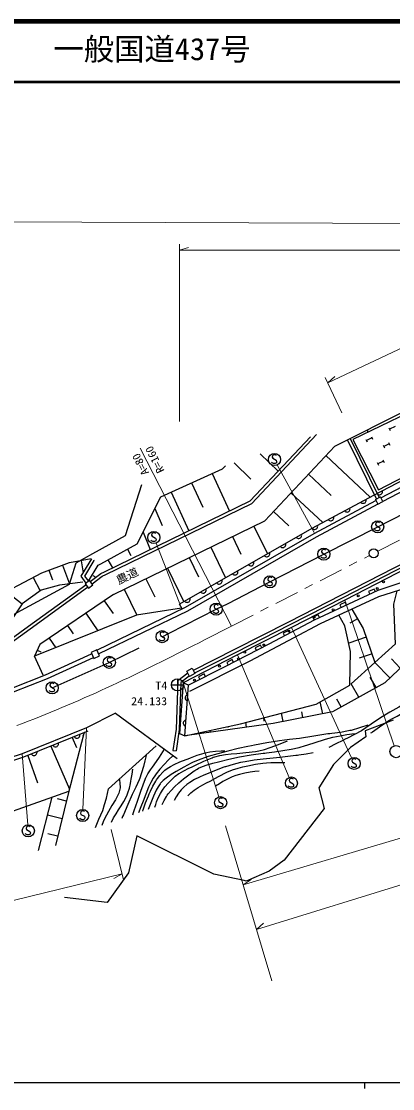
# Model space of a CAD drawing. Units: millimetres, scale not verified. Extents: x 40000 to 680000, y 20000 to 380000.
# Drawn here: x 211450 to 272630, y 204000 to 380000 of the extents above; entities that cross this region are included whole.
import ezdxf
from ezdxf.enums import TextEntityAlignment as Align

# ---------------------------------------------------------------- set-up
doc = ezdxf.new("R2010")
doc.units = ezdxf.units.MM
doc.header["$LTSCALE"] = 1000
doc.linetypes.add('USER1', pattern=[8.2, 4, -1.4, 1.4, -1.4])
doc.linetypes.add('USER2', pattern=[3, 1.5, -1.5])
for name, color, linetype, lineweight in [('M-BGD', 7, 'Continuous', 25), ('M-BMK', 2, 'USER1', 13), ('M-BMK-HTXT', 7, 'USER2', 13), ('M-BMK-ROW', 30, 'Continuous', 25), ('M-BMK-SRVR', 3, 'Continuous', 25), ('M-STR-HTXT', 7, 'Continuous', 13), ('M-STR-STR3', 7, 'Continuous', 25), ('M-STR-STRC', 7, 'Continuous', 25), ('M-TTL', 2, 'Continuous', 140), ('M-TTL-BAND', 7, 'Continuous', 25), ('M-TTL-LINE', 7, 'Continuous', 50)]:
    doc.layers.add(name, color=color, linetype=linetype, lineweight=lineweight)
doc.layers.add('M-TTL-TXT', color=7, linetype='Continuous')
doc.styles.add('ＭＳ ゴシック', font='')
doc.styles.get('ＭＳ ゴシック').set_extended_font_data('MS Gothic')

msp = doc.modelspace()

# ---------------------------------------------------------------- linework, layer by layer
at = {"layer": 'M-BGD'}
for p, q in [((268555, 312285), (268521, 312664)), ((269959, 301250), (265190, 310996)), ((265639, 311216), (270403, 301480)), ((250815, 308687), (253745, 305819)), ((261638, 308396), (268943, 301558)), ((246503, 307214), (249269, 304506)), ((242901, 305459), (245742, 299250)), ((258759, 305321), (262520, 301800)), ((239513, 303909), (241346, 299903)), ((236125, 302359), (239040, 295989)), ((255880, 302246), (261113, 297347)), ((269782, 301158), (270607, 301586)), ((269782, 301158), (270192, 300375)), ((233460, 299650), (234641, 296850)), ((253001, 299170), (255548, 296785)), ((231518, 295784), (232650, 292880)), ((249779, 296766), (252005, 292190)), ((246215, 295032), (247621, 292142)), ((228937, 292970), (229514, 291914)), ((242651, 293298), (245112, 288239)), ((221307, 291062), (221612, 289055)), ((223386, 291069), (223481, 291123)), ((225718, 291210), (226453, 289866)), ((239087, 291564), (240634, 288384)), ((215967, 289506), (216567, 287888)), ((218241, 290348), (219398, 287225)), ((222794, 287635), (224522, 288927)), ((224522, 288927), (225156, 289235)), ((224784, 288498), (225365, 288781)), ((235523, 289830), (238219, 284288)), ((212633, 280240), (222074, 287096)), ((213378, 288311), (214565, 286082)), ((221595, 287494), (217734, 287021)), ((223096, 287236), (224783, 288498)), ((223206, 288600), (223718, 288333)), ((231959, 288096), (233422, 285089)), ((212926, 279835), (222375, 286697)), ((226613, 285496), (214512, 277260)), ((228395, 286363), (230475, 282088)), ((225101, 284466), (226554, 282331)), ((230401, 282069), (213632, 275299)), ((222075, 282407), (224051, 279505)), ((238828, 282762), (224203, 275680)), ((237864, 283220), (230401, 282069)), ((193774, 266629), (212633, 280240)), ((219050, 280349), (219967, 279001)), ((266836, 281489), (265579, 280745)), ((193968, 266152), (212926, 279835)), ((216025, 278290), (217106, 276701)), ((268277, 278475), (265385, 277477)), ((214512, 277260), (213632, 275299)), ((215055, 272157), (213632, 275299)), ((214072, 276280), (214637, 276026)), ((269238, 275691), (267139, 274967)), ((273879, 273364), (272426, 274871)), ((238697, 272868), (239578, 273361)), ((272191, 271736), (269719, 274299)), ((237243, 271262), (236958, 263268)), ((238872, 272518), (237243, 271262)), ((269911, 270127), (268950, 271864)), ((267039, 268538), (265811, 270756)), ((261104, 265830), (260711, 267809)), ((264167, 266948), (263457, 268232)), ((226948, 265930), (237133, 258436)), ((254597, 264537), (254319, 265938)), ((257851, 265184), (257661, 266138)), ((248528, 263597), (248456, 264412)), ((251436, 264617), (251387, 265174)), ((221700, 262362), (219242, 252849)), ((221630, 262197), (221897, 262852)), ((236958, 263268), (236432, 259785)), ((242605, 262774), (242577, 263096)), ((245534, 263558), (245518, 263737)), ((216323, 260484), (219387, 253410)), ((219835, 261903), (220542, 260270)), ((225802, 253435), (233687, 260539)), ((212505, 258942), (214121, 254433)), ((236432, 259785), (236946, 259708)), ((198571, 245754), (219293, 253047)), ((214278, 243284), (216539, 252078)), ((219242, 252849), (217049, 244093)), ((218880, 251401), (217382, 251776)), ((218155, 248506), (215774, 249102)), ((217429, 245610), (215815, 246015)), ((214348, 243305), (214260, 243327))]:
    msp.add_line(p, q, dxfattribs=at)
for points in [[(270691, 301427), (283836, 308308), (293574, 313192), (301792, 316556), (308895, 319381), (313349, 321044), (318127, 322555), (324427, 323778), (329278, 324402), (334289, 324769), (344353, 325138), (351642, 325268)], [(226613, 285496), (251561, 297633), (263078, 309934), (275013, 315919)], [(335999, 313891), (327266, 312273), (318260, 309875), (309188, 306785), (300075, 303049), (291039, 298925), (281939, 294469), (272825, 289842), (264168, 285397), (255462, 280940), (246565, 276408), (239770, 272965)], [(456225, 283610), (438536, 290543), (421846, 297203), (415300, 299809), (403148, 304432), (394215, 307500), (384649, 310347), (380971, 311284), (375982, 312341), (365933, 313932), (351403, 314620), (345470, 314362), (336029, 313378), (327380, 311766), (318411, 309377), (309371, 306298), (300281, 302572), (291261, 298455), (282171, 294003), (273061, 289378), (264406, 284935), (255698, 280477), (246801, 275944), (240005, 272501)], [(225365, 288781), (249448, 300497), (260079, 311853)], [(293864, 312554), (284155, 307685), (271015, 300807)], [(225156, 289235), (249147, 300906), (259072, 311509)], [(224542, 290567), (230547, 293850), (234431, 301584), (244595, 306234), (245076, 306726)], [(223898, 276310), (238501, 283381), (259710, 295532), (269861, 300992)], [(270192, 300375), (271015, 300807), (270607, 301586)], [(270192, 300375), (260049, 294920), (238828, 282762)], [(209021, 285991), (214831, 289085), (219377, 290769), (222943, 291423)], [(222998, 291393), (221254, 288504), (222098, 287375)], [(223386, 291069), (221856, 288533), (222498, 287674)], [(222514, 287689), (224108, 290329), (224542, 290567)], [(217734, 287021), (214715, 286190), (211602, 283954)], [(209021, 285991), (211602, 283954), (210387, 282136), (208725, 279785), (206380, 277564)], [(281005, 285313), (278530, 279682), (274723, 274178), (271347, 270922), (262731, 266154), (252970, 264214), (238401, 262190)], [(274821, 286556), (270304, 285078), (260706, 280645), (256354, 278342), (249106, 274492), (239152, 269487)], [(265811, 270756), (269719, 274299), (273081, 277348), (272820, 283871), (273392, 286088)], [(238401, 262190), (247540, 264173), (260026, 267423), (265587, 270552), (265710, 276076), (264727, 280311), (263788, 282068)], [(265911, 283049), (267797, 279867), (269719, 274299)], [(223297, 275055), (215683, 271605), (210113, 269403), (204443, 267326), (196602, 264956), (194436, 265194), (193417, 264818), (193049, 264467), (191507, 263693)], [(194165, 265928), (196537, 265667), (204222, 267990), (209864, 270057), (215409, 272250), (222981, 275706)], [(239578, 273361), (240015, 272460), (239145, 271972), (238697, 272868)], [(279731, 274486), (278497, 272531), (277204, 270488), (276652, 269638), (276052, 268829), (275846, 268590), (275593, 268324), (275072, 267862), (274508, 267445), (274116, 267186), (273676, 266914), (272175, 266057), (270636, 265147), (269102, 264094), (267505, 263001), (266370, 262373), (265202, 261794), (264830, 261614), (264398, 261402), (263281, 260838), (262111, 260275)], [(239109, 272044), (237754, 270999), (237476, 263220), (236946, 259708)], [(269039, 262655), (269176, 262755), (269319, 262858), (270443, 263670), (271662, 264473), (272123, 264749), (272593, 265012), (273388, 265450), (274226, 265917), (274812, 266283), (275405, 266727), (275781, 267083), (276100, 267477), (276156, 267561), (276208, 267646), (276411, 268059), (276575, 268543), (276712, 269137), (276821, 269747)], [(226948, 265930), (222167, 263492), (211601, 259224), (200211, 255523), (188173, 252529), (178767, 251523)], [(268523, 263929), (267162, 263478), (265788, 263086), (265599, 263041), (265346, 262984), (264018, 262752), (262611, 262569), (262275, 262527), (261940, 262483), (259644, 262129), (257259, 261758), (255642, 261559), (253961, 261350), (251922, 261028), (249891, 260647), (249385, 260546), (248777, 260422), (247155, 260067), (245473, 259669), (243850, 259237), (242243, 258746), (241000, 258307), (239778, 257811), (239668, 257763)], [(240208, 256593), (240407, 256709), (240618, 256822), (241300, 257129), (242072, 257406), (242995, 257676), (243929, 257919), (245630, 258348), (247401, 258739), (249306, 259043), (251308, 259300), (251569, 259331), (251831, 259362), (253169, 259530), (254557, 259735), (255887, 259970), (257204, 260266), (257531, 260352), (257921, 260462), (259696, 261040), (261542, 261636), (262749, 261939), (263971, 262183), (265109, 262373), (266347, 262560)], [(239908, 257244), (240021, 257297), (240140, 257352), (241505, 257996), (242882, 258574), (243073, 258640), (243331, 258722), (244165, 258932), (245087, 259095), (246021, 259210), (246961, 259294), (248465, 259414), (250021, 259602), (250301, 259651), (250579, 259706), (251523, 259939), (252454, 260234), (253831, 260759), (255287, 261377)], [(231992, 258961), (231792, 258060), (231563, 257129), (231256, 256086), (230891, 255061), (230875, 255019), (230842, 254935), (230319, 253727), (229735, 252487), (229004, 250859), (228255, 249157), (228120, 248859), (227981, 248549)], [(229802, 249175), (229904, 249516), (230015, 249869), (230575, 251434), (231160, 253064), (231495, 254101), (231902, 255152), (231921, 255193), (231940, 255233), (232307, 255898), (232756, 256578), (233053, 256996), (233350, 257413), (234193, 258664), (235032, 259982)], [(236456, 258935), (235721, 258217), (234972, 257452), (234292, 256702), (233662, 255913), (233436, 255594), (233193, 255220), (232799, 254512), (232420, 253702), (231959, 252565), (231514, 251419), (231132, 250479), (230751, 249501)], [(239304, 258552), (240425, 258971), (241556, 259325), (242001, 259435), (242515, 259535), (243424, 259644), (244394, 259696), (244686, 259705), (244978, 259713)], [(259520, 259385), (258358, 259150), (257182, 258974), (256958, 258945), (256677, 258910), (254039, 258622), (251298, 258342), (249833, 258163), (248304, 257912), (247943, 257841), (247582, 257765), (246329, 257451), (245091, 257077), (244984, 257042), (244823, 256989), (243561, 256522), (242250, 255996), (241526, 255691), (240778, 255357)], [(231461, 249745), (231490, 249846), (231521, 249951), (231921, 251122), (232381, 252273), (232537, 252633), (232724, 253052), (233134, 253886), (233619, 254732), (233745, 254927), (233877, 255119), (234293, 255656), (234786, 256189), (235118, 256495), (235469, 256777), (236035, 257149), (236634, 257468), (237575, 257881), (238605, 258281), (238948, 258414), (239304, 258552)], [(239668, 257763), (239544, 257707), (239415, 257649), (238215, 257027), (236978, 256321), (236110, 255797), (235284, 255223), (234831, 254838), (234424, 254413), (234382, 254363), (234301, 254261), (233976, 253779), (233676, 253221), (233446, 252722), (233226, 252217), (232771, 251155), (232341, 250047)], [(233466, 250433), (233586, 250858), (233733, 251293), (234012, 251956), (234374, 252644), (234727, 253212), (235118, 253758), (235646, 254400), (236220, 254997), (236791, 255502), (237400, 255955), (237452, 255991), (238197, 256427), (239020, 256836), (239463, 257041), (239908, 257244)], [(241357, 254100), (241945, 254407), (242556, 254727), (243909, 255468), (245329, 256191), (246244, 256548), (247183, 256846), (247933, 257047), (248758, 257238), (250009, 257492), (251267, 257684), (251862, 257746), (252533, 257791), (253678, 257810), (254870, 257787)], [(226280, 247965), (226634, 248664), (227046, 249341), (227452, 249956), (227893, 250624), (228346, 251364), (228764, 252171), (228897, 252476), (229018, 252786), (229246, 253527), (229429, 254332), (229498, 254693), (229562, 255055), (229697, 255850), (229833, 256676)], [(234674, 250849), (234991, 251528), (235364, 252177), (235493, 252375), (235650, 252600), (236126, 253190), (236697, 253789), (237412, 254447), (238158, 255079), (239022, 255773), (239914, 256410), (240039, 256490), (240208, 256593)], [(240778, 255357), (239976, 254955), (239212, 254498), (238732, 254157), (238239, 253738), (237795, 253275), (237361, 252728), (236973, 252140), (236631, 251521)], [(250625, 256329), (249899, 256273), (249145, 256185), (248255, 256037), (247377, 255830), (246803, 255655), (246185, 255426), (245408, 255058), (244657, 254635), (244076, 254278), (243446, 253878), (243422, 253862), (243396, 253845)], [(227607, 254965), (227701, 254344), (227730, 253730), (227727, 253677), (227722, 253598), (227645, 253157), (227505, 252725), (227263, 252188), (226957, 251630), (226385, 250674), (225790, 249695), (225462, 249121), (225149, 248508), (224908, 247980), (224686, 247417)], [(238879, 252293), (239360, 252768), (239901, 253214), (240599, 253674), (241357, 254100)], [(223648, 247060), (224241, 248440), (224851, 249880), (225171, 250837), (225452, 251882), (225632, 252657), (225802, 253435)]]:
    msp.add_lwpolyline(points, dxfattribs=at)
for points in [[(222491, 286544), (223209, 287086), (222667, 287804), (221949, 287262)], [(223866, 276377), (222936, 275928), (223414, 274938), (224344, 275386)]]:
    msp.add_lwpolyline(points, close=True, dxfattribs=at)
at = {"layer": 'M-BMK'}
for p, q in [((270174, 292620), (274178, 294671)), ((246073, 280273), (268839, 291936))]:
    msp.add_line(p, q, dxfattribs=at)
msp.add_lwpolyline([(246073, 280273), (245183, 279817), (244293, 279361), (243403, 278906), (242512, 278451), (241622, 277996), (240730, 277542), (239839, 277089), (238947, 276637), (238054, 276186), (237161, 275737), (236267, 275289), (235373, 274842), (234477, 274397), (233581, 273954), (232683, 273512), (231785, 273073), (230885, 272636), (229985, 272202), (229083, 271770), (228180, 271340), (227275, 270914), (226369, 270490), (225462, 270070), (224553, 269653), (223643, 269239), (222731, 268829), (221817, 268423), (220902, 268020), (219985, 267621), (219066, 267227), (218145, 266837), (217222, 266451), (216298, 266070), (215371, 265694), (214443, 265323), (213512, 264956), (212580, 264595), (211645, 264240), (210708, 263890)], dxfattribs=at)
at = {"layer": 'M-BMK-ROW'}
for points in [[(207465, 280752), (219356, 287168), (220482, 290695), (223211, 292228), (228583, 295243), (231277, 303638)], [(272740, 264775), (268108, 263021), (268188, 262016), (265700, 260264), (262888, 257440), (260470, 253626), (261348, 250215), (254750, 241673), (252311, 239843), (248499, 238232), (248155, 238303), (243179, 239379), (230484, 245692), (229098, 239566), (225605, 234673), (218573, 235501)]]:
    msp.add_lwpolyline(points, dxfattribs=at)
at = {"layer": 'M-BMK-SRVR'}
for p, q in [((237183, 271594), (237183, 269594)), ((236183, 270594), (238183, 270594))]:
    msp.add_line(p, q, dxfattribs=at)
for centre, radius in [((269507, 292278), 750), ((237183, 270594), 1000)]:
    msp.add_circle(centre, radius, dxfattribs=at)
at = {"layer": 'M-STR-HTXT'}
for p, q in [((93488, 347454), (377286, 346238)), ((237491, 314011), (237491, 343269)), ((237491, 342269), (238991, 342689)), ((237491, 342269), (364635, 342269)), ((299876, 338312), (261943, 320387)), ((261515, 321292), (264276, 315449)), ((261943, 320387), (263119, 321408)), ((231053, 309591), (246073, 280273)), ((259673, 295721), (253629, 306880)), ((237864, 283220), (233642, 293950)), ((264744, 284531), (272872, 260526)), ((265862, 258543), (255981, 280072)), ((385848, 278577), (247990, 237637)), ((247080, 275522), (255562, 255319)), ((250180, 230264), (396530, 275535)), ((243984, 252111), (238110, 270906)), ((222167, 263492), (221598, 250032)), ((211601, 259224), (212512, 247515)), ((226252, 246734), (228275, 238434)), ((252706, 221758), (245108, 247342)), ((228038, 239406), (177751, 227147)), ((228038, 239406), (226681, 238642)), ((247990, 237637), (249309, 238467)), ((250180, 230264), (251350, 231293))]:
    msp.add_line(p, q, dxfattribs=at)
at = {"layer": 'M-STR-STR3'}
for p, q in [((272027, 312948), (272240, 312517)), ((273030, 313175), (272134, 312732)), ((268223, 311069), (268436, 310639)), ((269226, 311297), (268329, 310854)), ((269120, 311512), (269332, 311082)), ((271064, 310106), (271277, 309676)), ((272067, 310334), (271171, 309891)), ((271961, 310549), (272174, 310119)), ((270101, 307265), (270314, 306835)), ((271104, 307493), (270208, 307050)), ((270998, 307708), (271210, 307277)), ((245504, 284029), (250892, 286805)), ((237931, 283105), (237491, 283871)), ((243555, 283057), (245504, 284029)), ((235792, 279106), (243555, 283057)), ((234657, 278533), (235792, 279106)), ((238401, 262190), (239002, 270529)), ((222391, 262935), (211809, 258661)), ((211806, 258660), (200383, 254948))]:
    msp.add_line(p, q, dxfattribs=at)
msp.add_lwpolyline([(308222, 320649), (305540, 328930), (297686, 325664), (290183, 322826), (275198, 315428), (266052, 311044), (270289, 302724), (283296, 309528), (293210, 314621), (301134, 317800)], close=True, dxfattribs=at)
for points in [[(366668, 326077), (359265, 326201), (351704, 326156), (344294, 326037), (334272, 325699), (329136, 325311), (324369, 324679), (317891, 323413), (313069, 321897), (308482, 320173), (301429, 317371), (293370, 314112), (283491, 309116), (269451, 301831), (259309, 296377), (237491, 283871)], [(371513, 312232), (365572, 312866), (345604, 312007), (331992, 310024), (325702, 309115), (320258, 307326), (309775, 303882), (303826, 301483), (298484, 299151), (287845, 294111), (275481, 287902), (270198, 286121), (259673, 281278), (252255, 277277), (245005, 273567), (239002, 270529)], [(327576, 311277), (318641, 308897), (309543, 305850), (300428, 302113), (291520, 298024), (282451, 293553), (273403, 288980), (264744, 284531), (255981, 280072), (247080, 275522), (238110, 270906)], [(250892, 286805), (252419, 287574), (261295, 292139), (270169, 296656), (279074, 301225), (287970, 305688)], [(267371, 300713), (267463, 300626), (267563, 300566), (267699, 300526), (267815, 300520), (267940, 300542), (268081, 300617), (268168, 300709), (268227, 300810), (268268, 300945), (268273, 301062), (268252, 301186)], [(270041, 302137), (270132, 302049), (270231, 301988), (270366, 301945), (270482, 301938), (270607, 301958), (270749, 302032), (270837, 302122), (270898, 302222), (270941, 302356), (270948, 302473), (270929, 302598)], [(264706, 299279), (264798, 299193), (264898, 299133), (265034, 299092), (265150, 299087), (265275, 299108), (265415, 299184), (265502, 299276), (265562, 299376), (265603, 299512), (265608, 299628), (265587, 299753)], [(262040, 297846), (262133, 297759), (262233, 297700), (262368, 297659), (262485, 297653), (262609, 297675), (262750, 297751), (262837, 297843), (262897, 297943), (262937, 298078), (262943, 298195), (262921, 298320)], [(259375, 296413), (259467, 296326), (259568, 296266), (259703, 296225), (259819, 296220), (259944, 296242), (260085, 296317), (260172, 296409), (260231, 296510), (260272, 296645), (260278, 296762), (260256, 296886)], [(256749, 294909), (256843, 294825), (256945, 294768), (257081, 294731), (257198, 294729), (257322, 294754), (257461, 294834), (257545, 294928), (257602, 295030), (257639, 295166), (257641, 295283), (257616, 295407)], [(251498, 291899), (251592, 291815), (251694, 291758), (251830, 291721), (251947, 291719), (252071, 291744), (252210, 291824), (252294, 291918), (252351, 292020), (252388, 292156), (252390, 292273), (252365, 292397)], [(254123, 293404), (254218, 293320), (254319, 293263), (254456, 293226), (254572, 293224), (254697, 293249), (254835, 293329), (254920, 293423), (254976, 293525), (255014, 293661), (255016, 293778), (254991, 293902)], [(248872, 290394), (248967, 290310), (249068, 290253), (249205, 290216), (249322, 290214), (249445, 290239), (249584, 290319), (249669, 290413), (249726, 290515), (249762, 290651), (249765, 290768), (249740, 290892)], [(246247, 288890), (246341, 288805), (246443, 288748), (246579, 288711), (246696, 288709), (246820, 288734), (246959, 288814), (247043, 288908), (247100, 289010), (247137, 289146), (247139, 289263), (247114, 289387)], [(243621, 287385), (243716, 287300), (243818, 287243), (243954, 287206), (244071, 287204), (244195, 287229), (244333, 287309), (244418, 287403), (244475, 287505), (244512, 287641), (244514, 287758), (244489, 287882)], [(240996, 285880), (241090, 285795), (241192, 285738), (241329, 285702), (241445, 285699), (241569, 285724), (241708, 285804), (241792, 285898), (241849, 286000), (241886, 286136), (241888, 286253), (241863, 286377)], [(269788, 285933), (269579, 286387), (268671, 285969), (268880, 285515)], [(238370, 284375), (238465, 284290), (238566, 284233), (238703, 284197), (238820, 284194), (238944, 284219), (239082, 284299), (239167, 284393), (239223, 284495), (239261, 284631), (239263, 284748), (239238, 284872)], [(265046, 283751), (264837, 284205), (263928, 283787), (264137, 283333)], [(260581, 281697), (260372, 282151), (259464, 281733), (259673, 281278)], [(255688, 279129), (255451, 279569), (254571, 279094), (254808, 278654)], [(216523, 270105), (225944, 274298), (230872, 276676)], [(251080, 276676), (250852, 277121), (249962, 276665), (250190, 276220)], [(246432, 274297), (246205, 274742), (245314, 274287), (245542, 273842)], [(241777, 271934), (241551, 272380), (240659, 271928), (240885, 271482)], [(239002, 270529), (238110, 270906), (237509, 262566), (238401, 262190)], [(238887, 268943), (238765, 268912), (238661, 268859), (238554, 268767), (238487, 268671), (238438, 268554), (238427, 268395), (238458, 268272), (238511, 268168), (238603, 268061), (238699, 267994), (238816, 267946)], [(238587, 264773), (238464, 264742), (238360, 264690), (238253, 264597), (238186, 264502), (238138, 264385), (238126, 264225), (238158, 264102), (238210, 263998), (238303, 263891), (238398, 263825), (238515, 263776)], [(220164, 262036), (220246, 261939), (220339, 261869), (220470, 261814), (220585, 261796), (220711, 261804), (220859, 261863), (220955, 261945), (221026, 262039), (221081, 262169), (221099, 262284), (221091, 262410)], [(216637, 260611), (216719, 260515), (216812, 260444), (216942, 260389), (217057, 260371), (217184, 260379), (217332, 260439), (217428, 260521), (217499, 260614), (217554, 260744), (217572, 260859), (217564, 260985)], [(213109, 259186), (213191, 259090), (213285, 259019), (213415, 258964), (213530, 258946), (213656, 258954), (213805, 259014), (213901, 259096), (213971, 259189), (214026, 259319), (214045, 259434), (214037, 259561)]]:
    msp.add_lwpolyline(points, dxfattribs=at)
for centre in [(271113, 287570), (266965, 285269), (270099, 286465), (259684, 281771), (262818, 282967), (255537, 279469), (251389, 277167), (247242, 274866), (248256, 275971), (244108, 273669), (239960, 271368)]:
    msp.add_circle(centre, 150, dxfattribs=at)
at = {"layer": 'M-STR-STRC'}
for points in [[(253472, 308399), (253392, 308479), (253232, 308519), (253072, 308519), (252832, 308399), (252792, 308159), (252872, 307959), (253432, 307639), (253512, 307439), (253472, 307199), (253272, 307079), (252992, 307079), (252752, 307199), (252672, 307319)], [(270489, 297296), (270409, 297376), (270249, 297416), (270089, 297416), (269849, 297296), (269809, 297056), (269889, 296856), (270449, 296536), (270529, 296336), (270489, 296096), (270289, 295976), (270009, 295976), (269769, 296096), (269689, 296216)], [(233596, 295521), (233516, 295601), (233356, 295641), (233196, 295641), (232956, 295521), (232916, 295281), (232996, 295081), (233556, 294761), (233636, 294561), (233596, 294321), (233396, 294201), (233116, 294201), (232876, 294321), (232796, 294441)], [(261615, 292779), (261535, 292859), (261375, 292899), (261215, 292899), (260975, 292779), (260935, 292539), (261015, 292339), (261575, 292019), (261655, 291819), (261615, 291579), (261415, 291459), (261135, 291459), (260895, 291579), (260815, 291699)], [(252739, 288214), (252659, 288294), (252499, 288334), (252339, 288334), (252099, 288214), (252059, 287974), (252139, 287774), (252699, 287454), (252779, 287254), (252739, 287014), (252539, 286894), (252259, 286894), (252019, 287014), (251939, 287134)], [(243875, 283697), (243795, 283777), (243635, 283817), (243475, 283817), (243235, 283697), (243195, 283457), (243275, 283257), (243835, 282937), (243915, 282737), (243875, 282497), (243675, 282377), (243395, 282377), (243155, 282497), (243075, 282617)], [(234977, 279173), (234897, 279253), (234737, 279293), (234577, 279293), (234337, 279173), (234297, 278933), (234377, 278733), (234937, 278413), (235017, 278213), (234977, 277973), (234777, 277853), (234497, 277853), (234257, 277973), (234177, 278093)], [(226264, 274938), (226184, 275018), (226024, 275058), (225864, 275058), (225624, 274938), (225584, 274698), (225664, 274498), (226224, 274178), (226304, 273978), (226264, 273738), (226064, 273618), (225784, 273618), (225544, 273738), (225464, 273858)], [(216843, 270745), (216763, 270825), (216603, 270865), (216443, 270865), (216203, 270745), (216163, 270505), (216243, 270305), (216803, 269985), (216883, 269785), (216843, 269545), (216643, 269425), (216363, 269425), (216123, 269545), (216043, 269665)], [(266599, 258274), (266519, 258354), (266359, 258394), (266199, 258394), (265959, 258274), (265919, 258034), (265999, 257834), (266559, 257514), (266639, 257314), (266599, 257074), (266399, 256954), (266119, 256954), (265879, 257074), (265799, 257194)], [(256269, 255037), (256189, 255117), (256029, 255157), (255869, 255157), (255629, 255037), (255589, 254797), (255669, 254597), (256229, 254277), (256309, 254077), (256269, 253837), (256069, 253717), (255789, 253717), (255549, 253837), (255469, 253957)], [(244603, 251796), (244523, 251876), (244362, 251916), (244203, 251916), (243963, 251796), (243923, 251556), (244002, 251356), (244562, 251036), (244642, 250836), (244603, 250596), (244402, 250476), (244122, 250476), (243882, 250596), (243802, 250716)], [(221875, 249673), (221795, 249753), (221635, 249793), (221475, 249793), (221235, 249673), (221195, 249433), (221275, 249233), (221835, 248913), (221915, 248713), (221875, 248473), (221675, 248353), (221395, 248353), (221155, 248473), (221075, 248593)], [(212909, 247158), (212829, 247238), (212669, 247278), (212509, 247278), (212269, 247158), (212229, 246918), (212309, 246718), (212869, 246398), (212949, 246198), (212909, 245958), (212709, 245838), (212429, 245838), (212189, 245958), (212109, 246078)]]:
    msp.add_lwpolyline(points, dxfattribs=at)
for centre in [(253152, 307759), (270169, 296656), (233276, 294881), (261295, 292139), (252419, 287574), (243555, 283057), (234657, 278533), (225944, 274298), (216523, 270105), (273192, 259579), (266279, 257634), (255949, 254397), (244282, 251156), (221555, 249033), (212589, 246518)]:
    msp.add_circle(centre, 1000, dxfattribs=at)
at = {"layer": 'M-TTL'}
msp.add_line((680000, 380000), (40000, 380000), dxfattribs=at)
at = {"layer": 'M-TTL-BAND'}
for p, q in [((40000, 205000), (579000, 205000)), ((268000, 205000), (268000, 204000))]:
    msp.add_line(p, q, dxfattribs=at)
at = {"layer": 'M-TTL-LINE'}
msp.add_line((40000, 370000), (680000, 370000), dxfattribs=at)

# ---------------------------------------------------------------- texts
at = {"layer": 'M-BMK-HTXT', "style": 'ＭＳ ゴシック', "width": 1.05}
msp.add_text('農道', height=1320, rotation=26.5, dxfattribs=at).set_placement((227679, 286756), align=Align.BOTTOM_LEFT)
at = {"layer": 'M-BMK-SRVR', "style": 'ＭＳ ゴシック', "width": 1.1}
for s, p in [('T4', (233523, 269408)), ('24.133', (229542, 266837))]:
    msp.add_text(s, height=1320, dxfattribs=at).set_placement(p, align=Align.BOTTOM_LEFT)
at = {"layer": 'M-STR-HTXT', "style": 'ＭＳ ゴシック', "width": 1.05}
for s, rotation, p in [('R=160', 116.2, (235410, 306074)), ('A=80', 117.1, (232882, 305751))]:
    msp.add_text(s, height=1320, rotation=rotation, dxfattribs=at).set_placement(p, align=Align.BOTTOM_LEFT)
at = {"layer": 'M-TTL-TXT', "style": 'ＭＳ ゴシック'}
msp.add_text('一般国道437号', height=3666, dxfattribs=at).set_placement((216734, 372500), align=Align.BOTTOM_LEFT)

doc.saveas('drawing.dxf')
